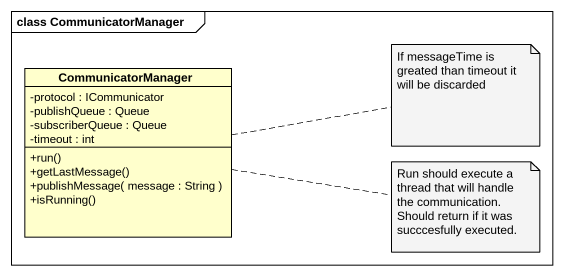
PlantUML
@startuml
mainframe class CommunicatorManager
hide circle
hide empty members
skinparam classAttributeIconSize 0
class CommunicatorManager {
  -protocol : ICommunicator
  -publishQueue : Queue
  -subscriberQueue : Queue
  -timeout : int
  +run()
  +getLastMessage()
  +publishMessage( message : String )
  +isRunning()
}
note right of CommunicatorManager : If messageTime is greated than timeout it will be discarded
note right of CommunicatorManager : Run should execute a thread that will handle the communication. Should return if it was succcesfully executed.
@enduml
